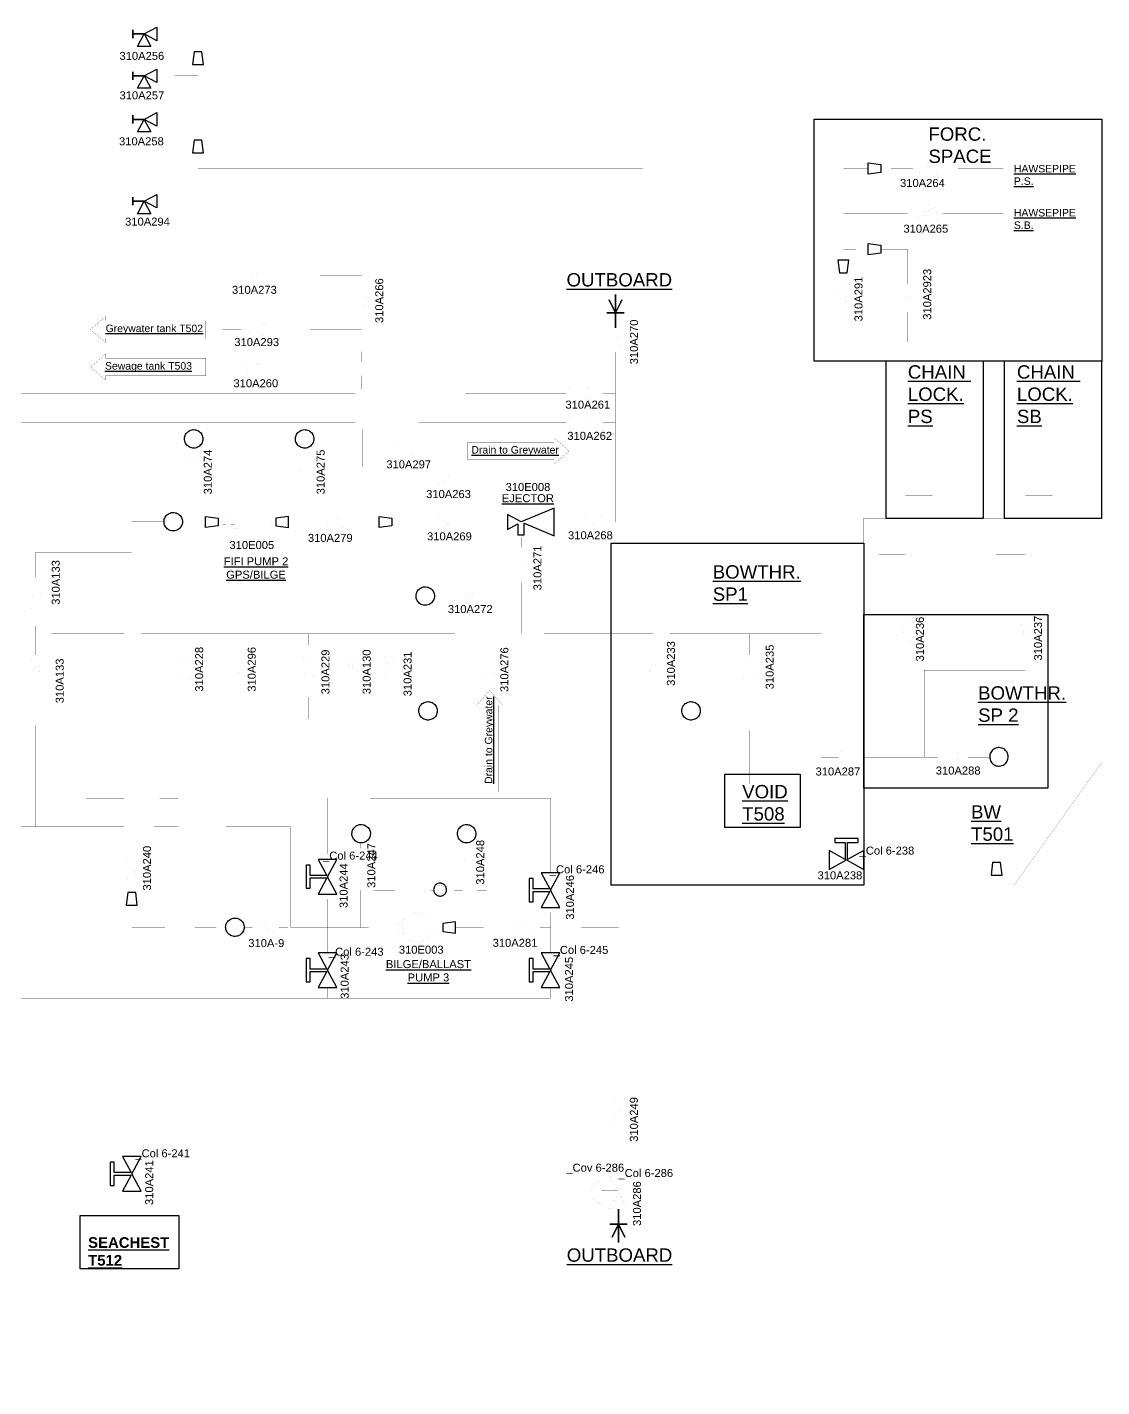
# Model space of a CAD drawing. Extents: x 129229 to 133667, y 113923 to 116763.
# Drawn here: x 131653 to 133667, y 114213 to 116763 of the extents above; entities that cross this region are included whole.
import ezdxf

# ---------------------------------------------------------------- set-up
doc = ezdxf.new("R2010")
doc.units = 0
doc.header["$MEASUREMENT"] = 0
for name, color, linetype in [('Ballast', 80, 'CONTINUOUS'), ('Bilge - Ballast', 233, 'CONTINUOUS'), ('Omriss tanker', 20, 'CONTINUOUS'), ('Symboler', 42, 'CONTINUOUS')]:
    doc.layers.add(name, color=color, linetype=linetype)
for name, color, linetype, plot in [('Bilge', 50, 'CONTINUOUS', False), ('FIFI', 10, 'CONTINUOUS', False), ('FIFI  - BALLAST - BILGE', 172, 'CONTINUOUS', False), ('FIFI - BILGE', 200, 'CONTINUOUS', False)]:
    doc.layers.add(name, color=color, linetype=linetype, plot=plot)
doc.styles.add('ARIAL', font='ARIAL.TTF', dxfattribs={"height": 12})
doc.styles.add('ARIAL BOLD', font='ARIALBD.TTF')

msp = doc.modelspace()

# ---------------------------------------------------------------- linework, layer by layer
at = {"layer": 'Ballast', "linetype": 'Continuous'}
for points, const_width in [([(133667, 115842.2), (133221, 115842.2), (133221, 115154.2), (133502.9, 115154.2), (133667, 115384), (133667, 115842.2)], 0.3), ([(131948, 115585.8), (131948, 115625.3), (131948, 115585.8)], 0.3), ([(132042.5, 115585.8), (132042.5, 115625.3), (132042.5, 115585.8)], 0.3), ([(131935.8, 115540.9), (131960.1, 115540.9), (131950.6, 115563.2), (131960.1, 115585.8), (131935.8, 115585.8), (131945.3, 115563.2), (131935.8, 115540.9)], 0.015), ([(132030.4, 115540.9), (132054.6, 115540.9), (132045.1, 115563.2), (132054.6, 115585.8), (132030.4, 115585.8), (132039.8, 115563.2), (132030.4, 115540.9)], 0.015), ([(131948, 115540.9), (131948, 114942), (131948, 115540.9)], 0.3), ([(132042.5, 115540.9), (132042.5, 115317.1), (132042.5, 115540.9)], 0.3), ([(131692.8, 115317.1), (131835.2, 115317.1), (131692.8, 115317.1)], 0.3), ([(131867.3, 115317.1), (131936.1, 115317.1), (131867.3, 115317.1)], 0.3), ([(131966.7, 115317.1), (132633.9, 115317.1), (132633.9, 115177.1), (132633.9, 115317.1), (131966.7, 115317.1)], 0.3), ([(132215.9, 115202.4), (132215.9, 115317.1), (132215.9, 115202.4)], 0.3), ([(133156, 115201.2), (132633.9, 115201.2), (133156, 115201.2)], 0.3), ([(133221, 115201.2), (133470, 115201.2), (133470, 115196.5), (133470, 115201.2), (133221, 115201.2)], 0.3), ([(132215.9, 115137.3), (132215.9, 115027), (132215.9, 115137.3)], 0.3), ([(132633.9, 115112.1), (132633.9, 115027), (132633.9, 115112.1)], 0.3), ([(131937.5, 115075.3), (131848.8, 115075.3), (131937.5, 115075.3)], 0.3), ([(132024.8, 115075.3), (131966.7, 115075.3), (132024.8, 115075.3)], 0.3), ([(132079.5, 115074.7), (132059.4, 115074.7), (132079.5, 115074.7)], 0.3), ([(132124.4, 115062.6), (132124.4, 115086.8), (132102.1, 115077.3), (132079.5, 115086.8), (132079.5, 115062.6), (132102.1, 115072), (132124.4, 115062.6)], 0.015), ([(132146.5, 115074.7), (132124.4, 115074.7), (132146.5, 115074.7)], 0.3), ([(132633.9, 114962), (132633.9, 114942), (130997.3, 114942), (132633.9, 114942), (132633.9, 114962)], 0.3), ([(132215.9, 114962), (132215.9, 114942), (132215.9, 114962)], 0.3)]:
    msp.add_lwpolyline(points, close=True, dxfattribs=dict(at, const_width=const_width))
at = {"layer": 'Ballast'}
for points in [[(133210.3, 115241.5), (133166.7, 115241.5), (133166.7, 115234.1), (133186.2, 115234.1), (133186.2, 115202.4), (133156, 115218.7), (133156, 115183.6), (133188.5, 115201.2), (133221, 115183.6), (133221, 115218.7), (133190.8, 115202.4), (133190.8, 115234.1), (133210.3, 115234.1), (133210.3, 115241.5)], [(132175.5, 115191.6), (132175.5, 115148.1), (132183, 115148.1), (132183, 115167.6), (132214.6, 115167.6), (132198.3, 115137.3), (132233.4, 115137.3), (132215.9, 115169.8), (132233.4, 115202.4), (132198.3, 115202.4), (132214.6, 115172.1), (132183, 115172.1), (132183, 115191.6), (132175.5, 115191.6)], [(132593.5, 115166.4), (132593.5, 115122.8), (132601, 115122.8), (132601, 115142.3), (132632.6, 115142.3), (132616.3, 115112.1), (132651.4, 115112.1), (132633.9, 115144.6), (132651.4, 115177.1), (132616.3, 115177.1), (132632.6, 115146.9), (132601, 115146.9), (132601, 115166.4), (132593.5, 115166.4)], [(132045.6, 115092.1), (132047.7, 115091.5), (132049.7, 115090.7), (132051.6, 115089.6), (132053.4, 115088.3), (132054.9, 115086.8), (132056.3, 115085.1), (132057.4, 115083.3), (132058.3, 115081.3), (132059, 115079.2), (132059.3, 115077.1), (132059.5, 115074.9), (132059.3, 115072.7), (132058.9, 115070.6), (132058.2, 115068.6), (132057.2, 115066.6), (132056, 115064.8), (132054.6, 115063.1), (132053, 115061.7), (132051.2, 115060.4), (132049.3, 115059.4), (132047.3, 115058.6), (132045.2, 115058.1), (132043, 115057.8), (132040.8, 115057.9), (132038.7, 115058.2), (132036.6, 115058.7), (132034.6, 115059.6), (132032.7, 115060.6), (132030.9, 115061.9), (132029.4, 115063.4), (132028, 115065.1), (132026.9, 115067), (132026, 115069), (132025.3, 115071), (132025, 115073.2), (132024.8, 115075.3), (132025, 115077.5), (132025.4, 115079.6), (132026.1, 115081.7), (132027.1, 115083.7), (132028.3, 115085.5), (132029.7, 115087.1), (132031.3, 115088.6), (132033.1, 115089.9), (132035, 115090.9), (132037, 115091.7), (132039.1, 115092.2), (132041.3, 115092.4), (132043.5, 115092.4)], [(132175.5, 115016.3), (132175.5, 114972.7), (132183, 114972.7), (132183, 114992.2), (132214.6, 114992.2), (132198.3, 114962), (132233.4, 114962), (132215.9, 114994.5), (132233.4, 115027), (132198.3, 115027), (132214.6, 114996.8), (132183, 114996.8), (132183, 115016.3), (132175.5, 115016.3)], [(132593.5, 115016.3), (132593.5, 114972.7), (132601, 114972.7), (132601, 114992.2), (132632.6, 114992.2), (132616.3, 114962), (132651.4, 114962), (132633.9, 114994.5), (132651.4, 115027), (132616.3, 115027), (132632.6, 114996.8), (132601, 114996.8), (132601, 115016.3), (132593.5, 115016.3)]]:
    msp.add_lwpolyline(points, close=True, dxfattribs=at)
at = {"layer": 'Ballast', "linetype": 'Continuous'}
msp.add_lwpolyline([(133462.6, 115196.5), (133459.6, 115172.7), (133480.4, 115172.7), (133477.4, 115196.5)], close=True, dxfattribs=at)
at = {"layer": 'Ballast', "linetype": 'Continuous', "const_width": 0.3}
msp.add_lwpolyline([(132633.9, 114962), (132633.9, 114962)], dxfattribs=at)
at = {"layer": 'Bilge', "linetype": 'Continuous'}
for points, const_width in [([(131669, 115709.7), (131669, 115778.4), (131848.8, 115778.4), (131669, 115778.4), (131669, 115709.7)], 0.3), ([(133298.8, 115774.6), (133298.8, 115652.4), (133298.8, 115774.6)], 0.3), ([(133523.9, 115774.6), (133523.9, 115652.4), (133523.9, 115774.6)], 0.3), ([(131656.9, 115664.7), (131681.2, 115664.7), (131671.6, 115687), (131681.2, 115709.7), (131656.9, 115709.7), (131666.4, 115687), (131656.9, 115664.7)], 0.015), ([(131669, 115664.7), (131669, 115585.8), (131669, 115664.7)], 0.3), ([(133286.6, 115607.5), (133310.9, 115607.5), (133301.4, 115629.8), (133310.9, 115652.4), (133286.6, 115652.4), (133296.1, 115629.8), (133286.6, 115607.5)], 0.015), ([(133511.7, 115607.5), (133536, 115607.5), (133526.5, 115629.8), (133536, 115652.4), (133511.7, 115652.4), (133521.2, 115629.8), (133511.7, 115607.5)], 0.015), ([(131669, 115625.3), (131835.1, 115625.3), (131669, 115625.3)], 0.3), ([(132180.8, 115585.8), (132180.8, 115625.3), (132180.8, 115585.8)], 0.3), ([(132259.2, 115585.8), (132259.2, 115625.3), (132259.2, 115585.8)], 0.3), ([(132333, 115585.8), (132333, 115625.3), (132333, 115585.8)], 0.3), ([(132519.7, 115585.8), (132519.7, 115625.3), (132519.7, 115585.8)], 0.3), ([(132578.7, 115625.3), (132826, 115625.3), (132826, 115585.8), (132826, 115625.3), (132578.7, 115625.3)], 0.3), ([(132826, 115625.3), (133006.8, 115625.3), (133006.8, 115585.8), (133006.8, 115625.3), (132826, 115625.3)], 0.3), ([(133176.1, 115394.1), (133141.3, 115394.1), (133141.3, 115625.3), (133006.8, 115625.3), (133141.3, 115625.3), (133141.3, 115394.1), (133176.1, 115394.1)], 0.3), ([(133298.8, 115607.5), (133298.8, 115394.1), (133298.8, 115607.5)], 0.3), ([(133523.9, 115607.5), (133523.9, 115557.2), (133334.3, 115557.2), (133334.3, 115394.1), (133334.3, 115557.2), (133523.9, 115557.2), (133523.9, 115607.5)], 0.3), ([(131656.9, 115540.9), (131681.2, 115540.9), (131671.6, 115563.2), (131681.2, 115585.8), (131656.9, 115585.8), (131666.4, 115563.2), (131656.9, 115540.9)], 0.015), ([(132168.7, 115540.9), (132193, 115540.9), (132183.4, 115563.2), (132193, 115585.8), (132168.7, 115585.8), (132178.2, 115563.2), (132168.7, 115540.9)], 0.015), ([(132247.1, 115540.9), (132271.3, 115540.9), (132261.8, 115563.2), (132271.3, 115585.8), (132247.1, 115585.8), (132256.6, 115563.2), (132247.1, 115540.9)], 0.015), ([(132320.8, 115540.9), (132345.1, 115540.9), (132335.6, 115563.2), (132345.1, 115585.8), (132320.8, 115585.8), (132330.3, 115563.2), (132320.8, 115540.9)], 0.015), ([(132507.6, 115540.9), (132531.8, 115540.9), (132522.3, 115563.2), (132531.8, 115585.8), (132507.6, 115585.8), (132517.1, 115563.2), (132507.6, 115540.9)], 0.015), ([(132813.8, 115540.9), (132838.1, 115540.9), (132828.6, 115563.2), (132838.1, 115585.8), (132813.8, 115585.8), (132823.3, 115563.2), (132813.8, 115540.9)], 0.015), ([(132994.7, 115540.9), (133018.9, 115540.9), (133009.4, 115563.2), (133018.9, 115585.8), (132994.7, 115585.8), (133004.1, 115563.2), (132994.7, 115540.9)], 0.015), ([(131669, 115540.9), (131669, 115263.3), (131669, 115540.9)], 0.3), ([(132180.8, 115540.9), (132180.8, 115465), (132180.8, 115540.9)], 0.3), ([(132259.2, 115540.9), (132259.2, 115465), (132259.2, 115540.9)], 0.3), ([(132519.7, 115540.9), (132519.7, 115519.2), (132519.7, 115540.9)], 0.3), ([(133006.8, 115540.9), (133006.8, 115344.5), (133006.8, 115540.9)], 0.3), ([(133176.1, 115382), (133176.1, 115406.3), (133198.4, 115396.8), (133221, 115406.3), (133221, 115382), (133198.4, 115391.5), (133176.1, 115382)], 0.015), ([(133369, 115382), (133369, 115406.3), (133391.3, 115396.8), (133413.9, 115406.3), (133413.9, 115382), (133391.3, 115391.5), (133369, 115382)], 0.015), ([(133369, 115394.1), (133221, 115394.1), (133369, 115394.1)], 0.3), ([(133413.9, 115394.1), (133457.1, 115394.1), (133413.9, 115394.1)], 0.3), ([(131547.7, 115263.3), (131835.2, 115263.3), (131547.7, 115263.3)], 0.3), ([(131867.3, 115263.3), (131936.1, 115263.3), (131867.3, 115263.3)], 0.3), ([(131966.7, 115263.3), (132146.5, 115263.3), (132146.5, 115074.7), (132146.5, 115263.3), (131966.7, 115263.3)], 0.3)]:
    msp.add_lwpolyline(points, close=True, dxfattribs=dict(at, const_width=const_width))
at = {"layer": 'Bilge', "linetype": 'Continuous', "const_width": 0.3}
for points in [[(132333, 115540.9), (132333, 115479.9), (132386.9, 115479.9), (132333, 115479.9), (132333, 115540.9)], [(132826, 115540.9), (132826, 115479.9), (132879.9, 115479.9), (132826, 115479.9), (132826, 115540.9)]]:
    msp.add_lwpolyline(points, dxfattribs=at)
at = {"layer": 'Bilge', "linetype": 'Continuous'}
msp.add_lwpolyline([(132536.4, 115329.2, 0.3, 0.3, 0), (132503, 115329.2, 0.3, 0.3, 0), (132503, 115491.1, 0.3, 0.3, 0), (132495.3, 115491.1, 0.3, 0.3, 0), (132519.7, 115519.2, 0.3, 0.3, 0), (132544.1, 115491.1, 0.3, 0.3, 0), (132536.4, 115491.1, 0.3, 0.3, 0), (132536.4, 115329.2, 0.3, 0.3, 0), (132519.7, 115329.2, 0, 0, 0)], format="xyseb", close=True, dxfattribs=at)
at = {"layer": 'Bilge'}
for points in [[(132407.6, 115497.7), (132409.7, 115497.2), (132411.8, 115496.4), (132413.6, 115495.3), (132415.4, 115494), (132417, 115492.5), (132418.3, 115490.8), (132419.5, 115488.9), (132420.4, 115487), (132421, 115484.9), (132421.4, 115482.7), (132421.5, 115480.6), (132421.3, 115478.4), (132420.9, 115476.3), (132420.2, 115474.2), (132419.2, 115472.3), (132418.1, 115470.4), (132416.7, 115468.8), (132415, 115467.3), (132413.3, 115466.1), (132411.4, 115465), (132409.3, 115464.3), (132407.2, 115463.7), (132405.1, 115463.5), (132402.9, 115463.5), (132400.7, 115463.8), (132398.6, 115464.4), (132396.6, 115465.2), (132394.7, 115466.3), (132393, 115467.6), (132391.4, 115469.1), (132390.1, 115470.8), (132388.9, 115472.6), (132388, 115474.6), (132387.4, 115476.7), (132387, 115478.8), (132386.9, 115481), (132387, 115483.2), (132387.5, 115485.3), (132388.2, 115487.4), (132389.1, 115489.3), (132390.3, 115491.1), (132391.7, 115492.8), (132393.3, 115494.3), (132395.1, 115495.5), (132397, 115496.5), (132399, 115497.3), (132401.2, 115497.8), (132403.3, 115498.1), (132405.5, 115498)], [(132900.6, 115497.7), (132902.7, 115497.2), (132904.8, 115496.4), (132906.6, 115495.3), (132908.4, 115494), (132910, 115492.5), (132911.3, 115490.8), (132912.5, 115488.9), (132913.4, 115487), (132914, 115484.9), (132914.4, 115482.7), (132914.5, 115480.6), (132914.3, 115478.4), (132913.9, 115476.3), (132913.2, 115474.2), (132912.2, 115472.3), (132911.1, 115470.4), (132909.7, 115468.8), (132908.1, 115467.3), (132906.3, 115466.1), (132904.4, 115465), (132902.3, 115464.3), (132900.2, 115463.7), (132898.1, 115463.5), (132895.9, 115463.5), (132893.7, 115463.8), (132891.6, 115464.4), (132889.6, 115465.2), (132887.7, 115466.3), (132886, 115467.6), (132884.4, 115469.1), (132883.1, 115470.8), (132881.9, 115472.6), (132881, 115474.6), (132880.4, 115476.7), (132880, 115478.8), (132879.9, 115481), (132880, 115483.2), (132880.5, 115485.3), (132881.2, 115487.4), (132882.1, 115489.3), (132883.3, 115491.1), (132884.7, 115492.8), (132886.3, 115494.3), (132888.1, 115495.5), (132890, 115496.5), (132892, 115497.3), (132894.2, 115497.8), (132896.3, 115498.1), (132898.5, 115498)], [(133470.9, 115411.5), (133468.8, 115411), (133466.8, 115410.1), (133464.9, 115409.1), (133463.2, 115407.8), (133461.6, 115406.3), (133460.3, 115404.6), (133459.1, 115402.7), (133458.2, 115400.7), (133457.6, 115398.7), (133457.2, 115396.5), (133457.1, 115394.4), (133457.3, 115392.2), (133457.7, 115390.1), (133458.4, 115388), (133459.3, 115386), (133460.5, 115384.2), (133461.9, 115382.6), (133463.5, 115381.1), (133465.3, 115379.8), (133467.2, 115378.8), (133469.3, 115378), (133471.4, 115377.5), (133473.5, 115377.3), (133475.7, 115377.3), (133477.9, 115377.6), (133480, 115378.2), (133482, 115379), (133483.9, 115380.1), (133485.6, 115381.4), (133487.2, 115382.9), (133488.5, 115384.6), (133489.7, 115386.4), (133490.6, 115388.4), (133491.2, 115390.5), (133491.6, 115392.6), (133491.7, 115394.8), (133491.5, 115397), (133491.1, 115399.1), (133490.4, 115401.2), (133489.5, 115403.1), (133488.3, 115404.9), (133486.9, 115406.6), (133485.3, 115408.1), (133483.5, 115409.3), (133481.6, 115410.3), (133479.5, 115411.1), (133477.4, 115411.6), (133475.3, 115411.9), (133473.1, 115411.8)]]:
    msp.add_lwpolyline(points, close=True, dxfattribs=at)
at = {"layer": 'Bilge', "linetype": 'Continuous'}
msp.add_lwpolyline([(132960.3, 115362.1), (133101.7, 115362.1), (133101.7, 115262.1), (132960.3, 115262.1)], close=True, dxfattribs=at)
at = {"layer": 'Bilge - Ballast', "linetype": 'Continuous'}
for points, const_width in [([(132578.7, 115810.9), (132578.7, 115787.4), (132578.7, 115810.9)], 0.3), ([(132590.9, 115787.4), (132566.6, 115787.4), (132576.1, 115765.1), (132566.6, 115742.5), (132590.9, 115742.5), (132581.4, 115765.1), (132590.9, 115787.4)], 0.015), ([(132578.7, 115742.5), (132578.7, 115625.3), (132578.7, 115742.5)], 0.3), ([(132504.4, 115683.5), (132504.4, 115707.8), (132482.1, 115698.2), (132459.5, 115707.8), (132459.5, 115683.5), (132482.1, 115693), (132504.4, 115683.5)], 0.015), ([(132459.5, 115695.6), (132416.3, 115695.6), (132459.5, 115695.6)], 0.3), ([(132504.4, 115695.6), (132578.7, 115695.6), (132504.4, 115695.6)], 0.3), ([(132578.7, 115625.3), (131866, 115625.3), (132578.7, 115625.3)], 0.3), ([(132277.6, 115216.3), (132277.6, 115233.2), (132277.6, 115216.3)], 0.3), ([(132475.4, 115216.3), (132475.4, 115233.2), (132475.4, 115216.3)], 0.3), ([(132284.9, 115216.3), (132270.3, 115216.3), (132276, 115202.9), (132270.3, 115189.4), (132284.9, 115189.4), (132279.2, 115202.9), (132284.9, 115216.3)], 0.009), ([(132482.6, 115216.3), (132468.1, 115216.3), (132473.8, 115202.9), (132468.1, 115189.4), (132482.6, 115189.4), (132476.9, 115202.9), (132482.6, 115216.3)], 0.009), ([(132277.6, 115189.4), (132277.6, 115074.7), (132277.6, 115189.4)], 0.3), ([(132475.4, 115189.4), (132475.4, 115074.7), (132475.4, 115189.4)], 0.3), ([(132377.1, 115144.6), (132302.4, 115144.6), (132302.4, 115074.7), (132302.4, 115144.6), (132377.1, 115144.6)], 0.3), ([(132377.1, 115137.3), (132377.1, 115151.9), (132390.4, 115146.2), (132404, 115151.9), (132404, 115137.3), (132390.4, 115143), (132377.1, 115137.3)], 0.009), ([(132404, 115144.6), (132414.7, 115144.6), (132404, 115144.6)], 0.3), ([(132438.9, 115144.6), (132469.2, 115144.6), (132438.9, 115144.6)], 0.3), ([(132481.9, 115144.6), (132514.1, 115144.6), (132514.1, 115074.6), (132514.1, 115144.6), (132481.9, 115144.6)], 0.3), ([(132332.8, 115074.7), (132146.5, 115074.7), (132332.8, 115074.7)], 0.3), ([(132552.5, 115074.6), (132455.8, 115074.6), (132552.5, 115074.6)], 0.3), ([(132597.5, 115062.5), (132597.5, 115086.7), (132575.2, 115077.2), (132552.5, 115086.7), (132552.5, 115062.5), (132575.2, 115071.9), (132597.5, 115062.5)], 0.015), ([(132597.5, 115074.6), (132633.9, 115074.6), (132597.5, 115074.6)], 0.3), ([(132633.9, 115074.6), (132761.4, 115074.6), (132761.4, 114752), (132761.4, 115074.6), (132633.9, 115074.6)], 0.3), ([(132749.2, 114707.1), (132773.5, 114707.1), (132764, 114729.4), (132773.5, 114752), (132749.2, 114752), (132758.7, 114729.4), (132749.2, 114707.1)], 0.015), ([(132761.4, 114707.1), (132761.4, 114610.7), (132761.4, 114707.1)], 0.3)]:
    msp.add_lwpolyline(points, close=True, dxfattribs=dict(at, const_width=const_width))
at = {"layer": 'Bilge - Ballast'}
for points in [[(132402.5, 115713), (132404.6, 115712.5), (132406.6, 115711.6), (132408.5, 115710.6), (132410.2, 115709.3), (132411.8, 115707.8), (132413.1, 115706.1), (132414.3, 115704.2), (132415.2, 115702.2), (132415.8, 115700.2), (132416.2, 115698), (132416.3, 115695.8), (132416.2, 115693.7), (132415.7, 115691.6), (132415, 115689.5), (132414.1, 115687.5), (132412.9, 115685.7), (132411.5, 115684.1), (132409.9, 115682.6), (132408.1, 115681.3), (132406.2, 115680.3), (132404.2, 115679.5), (132402, 115679), (132399.9, 115678.8), (132397.7, 115678.8), (132395.6, 115679.1), (132393.5, 115679.7), (132391.4, 115680.5), (132389.6, 115681.6), (132387.8, 115682.9), (132386.2, 115684.4), (132384.9, 115686.1), (132383.7, 115687.9), (132382.8, 115689.9), (132382.2, 115692), (132381.8, 115694.1), (132381.7, 115696.3), (132381.9, 115698.5), (132382.3, 115700.6), (132383, 115702.6), (132384, 115704.6), (132385.1, 115706.4), (132386.5, 115708.1), (132388.1, 115709.5), (132389.9, 115710.8), (132391.8, 115711.8), (132393.9, 115712.6), (132396, 115713.1), (132398.1, 115713.4), (132400.3, 115713.3)], [(132282.4, 115267.4), (132284.5, 115266.8), (132286.5, 115266), (132288.4, 115264.9), (132290.1, 115263.6), (132291.7, 115262.1), (132293, 115260.4), (132294.2, 115258.6), (132295.1, 115256.6), (132295.7, 115254.5), (132296.1, 115252.4), (132296.2, 115250.2), (132296, 115248), (132295.6, 115245.9), (132294.9, 115243.8), (132294, 115241.9), (132292.8, 115240.1), (132291.4, 115238.4), (132289.8, 115236.9), (132288, 115235.7), (132286.1, 115234.7), (132284, 115233.9), (132281.9, 115233.4), (132279.8, 115233.1), (132277.6, 115233.2), (132275.4, 115233.5), (132273.3, 115234), (132271.3, 115234.9), (132269.4, 115235.9), (132267.7, 115237.2), (132266.1, 115238.7), (132264.8, 115240.4), (132263.6, 115242.3), (132262.7, 115244.3), (132262.1, 115246.3), (132261.7, 115248.5), (132261.6, 115250.6), (132261.8, 115252.8), (132262.2, 115254.9), (132262.9, 115257), (132263.8, 115259), (132265, 115260.8), (132266.4, 115262.4), (132268, 115263.9), (132269.8, 115265.2), (132271.7, 115266.2), (132273.8, 115266.9), (132275.9, 115267.5), (132278, 115267.7), (132280.2, 115267.7)], [(132480.1, 115267.4), (132482.2, 115266.8), (132484.2, 115266), (132486.1, 115264.9), (132487.9, 115263.6), (132489.4, 115262.1), (132490.8, 115260.4), (132491.9, 115258.6), (132492.8, 115256.6), (132493.5, 115254.5), (132493.9, 115252.4), (132494, 115250.2), (132493.8, 115248), (132493.4, 115245.9), (132492.7, 115243.8), (132491.7, 115241.9), (132490.5, 115240.1), (132489.1, 115238.4), (132487.5, 115236.9), (132485.8, 115235.7), (132483.8, 115234.7), (132481.8, 115233.9), (132479.7, 115233.4), (132477.5, 115233.1), (132475.4, 115233.2), (132473.2, 115233.5), (132471.1, 115234), (132469.1, 115234.9), (132467.2, 115235.9), (132465.5, 115237.2), (132463.9, 115238.7), (132462.5, 115240.4), (132461.4, 115242.3), (132460.5, 115244.3), (132459.8, 115246.3), (132459.5, 115248.5), (132459.4, 115250.6), (132459.5, 115252.8), (132460, 115254.9), (132460.7, 115257), (132461.6, 115259), (132462.8, 115260.8), (132464.2, 115262.4), (132465.8, 115263.9), (132467.6, 115265.2), (132469.5, 115266.2), (132471.5, 115266.9), (132473.6, 115267.5), (132475.8, 115267.7), (132478, 115267.7)], [(132424.4, 115157.5), (132422.9, 115157.1), (132421.5, 115156.5), (132420.2, 115155.7), (132419, 115154.8), (132417.9, 115153.8), (132416.9, 115152.6), (132416.1, 115151.3), (132415.5, 115149.9), (132415, 115148.5), (132414.8, 115147), (132414.7, 115145.4), (132414.8, 115143.9), (132415.1, 115142.4), (132415.6, 115141), (132416.3, 115139.6), (132417.1, 115138.3), (132418.1, 115137.2), (132419.2, 115136.2), (132420.5, 115135.3), (132421.8, 115134.6), (132423.2, 115134), (132424.7, 115133.7), (132426.2, 115133.5), (132427.7, 115133.5), (132429.2, 115133.7), (132430.7, 115134.1), (132432.1, 115134.7), (132433.4, 115135.4), (132434.7, 115136.4), (132435.8, 115137.4), (132436.7, 115138.6), (132437.5, 115139.9), (132438.1, 115141.3), (132438.6, 115142.7), (132438.9, 115144.2), (132438.9, 115145.7), (132438.8, 115147.3), (132438.5, 115148.7), (132438, 115150.2), (132437.4, 115151.6), (132436.5, 115152.8), (132435.5, 115154), (132434.4, 115155), (132433.2, 115155.9), (132431.8, 115156.6), (132430.4, 115157.2), (132428.9, 115157.5), (132427.4, 115157.7), (132425.9, 115157.7)], [(132761.4, 114483.8), (132761.4, 114518.2), (132760.2, 114515.8), (132754.2, 114503.8), (132749.4, 114494.2), (132761.4, 114518.2), (132773.4, 114494.2), (132761.4, 114518.2), (132761.4, 114483.8)]]:
    msp.add_lwpolyline(points, close=True, dxfattribs=at)
at = {"layer": 'Bilge - Ballast', "linetype": 'Continuous', "const_width": 0.21}
for points in [[(132418.9, 115154.7), (132437.6, 115151.1)], [(132419.5, 115136), (132437.2, 115139.4)]]:
    msp.add_lwpolyline(points, dxfattribs=at)
at = {"layer": 'Bilge - Ballast', "linetype": 'Continuous'}
for points in [[(132332.8, 115069.9, 0.0405, 0.0405, 0), (132339, 115069.9, 0.0405, 0.0405, 0), (132339, 115062, 0.0405, 0.0405, 0), (132348.6, 115069.9, 0.0405, 0.0405, 0), (132355.3, 115069.9, 0.0405, 0.0405, 0.413831), (132387.3, 115047.3, 0.0405, 0.0405, 0), (132387.3, 115047.3, 0.0405, 0.0405, 0.315826), (132410, 115069.8, 0.0405, 0.0405, 0), (132416.2, 115069.8, 0.0405, 0.0405, 0), (132416.2, 115061.9, 0.0405, 0.0405, 0), (132425.8, 115069.8, 0.0405, 0.0405, 0), (132432.1, 115069.8, 0.0405, 0.0405, 0), (132432.1, 115079.4, 0.0405, 0.0405, 0), (132425.8, 115079.4, 0.0405, 0.0405, 0), (132416.3, 115087.3, 0.0405, 0.0405, 0), (132416.3, 115079.4, 0.0405, 0.0405, 0), (132410, 115079.4, 0.0405, 0.0405, 0.841554), (132355.3, 115079.5, 0.0405, 0.0405, 0), (132348.6, 115079.5, 0.0405, 0.0405, 0), (132339.1, 115087.4, 0.0405, 0.0405, 0), (132339.1, 115079.5, 0.0405, 0.0405, 0), (132332.8, 115079.5, 0.027, 0.027, 0)], [(132760.2, 114576.4, 0.06, 0.06, 0), (132728.9, 114576.4, 0.06, 0.06, 0), (132728.9, 114557.1, 0.06, 0.06, -0.884677), (132728.9, 114600.1, 0.06, 0.06, 0), (132728.9, 114580.9, 0.06, 0.06, 0), (132760.2, 114580.9, 0.06, 0.06, 0), (132744, 114610.7, 0, 0, 0), (132778.7, 114610.7, 0.06, 0.06, 0), (132761.4, 114578.6, 0.06, 0.06, 0), (132778.7, 114546.5, 0, 0, 0), (132744, 114546.5, 0.06, 0.06, 0)]]:
    msp.add_lwpolyline(points, format="xyseb", close=True, dxfattribs=at)
msp.add_lwpolyline([(132432.1, 115067.2), (132455.8, 115064.2), (132455.8, 115085), (132432.1, 115082)], close=True, dxfattribs=at)
at = {"layer": 'Bilge - Ballast'}
for points in [[(132761.4, 114546.5), (132761.4, 114518.2), (132761.4, 114546.5)], [(132777.6, 114518.2), (132745.2, 114518.2), (132777.6, 114518.2)]]:
    msp.add_lwpolyline(points, dxfattribs=at)
at = {"layer": 'FIFI'}
for points in [[(131872.3, 116749.9), (131895.7, 116762.6), (131895.7, 116737.3), (131872.3, 116749.9), (131884.9, 116726.5), (131859.6, 116726.5), (131872.3, 116749.9), (131850.6, 116749.9), (131850.6, 116742.3), (131850.6, 116757.5), (131850.6, 116749.9), (131872.3, 116749.9)], [(131872.3, 116671.4), (131895.7, 116684.1), (131895.7, 116658.8), (131872.3, 116671.4), (131884.9, 116648), (131859.6, 116648), (131872.3, 116671.4), (131850.6, 116671.4), (131850.6, 116663.8), (131850.6, 116679), (131850.6, 116671.4), (131872.3, 116671.4)], [(131872.3, 116589.8), (131895.7, 116602.5), (131895.7, 116577.2), (131872.3, 116589.8), (131884.9, 116566.4), (131859.6, 116566.4), (131872.3, 116589.8), (131850.6, 116589.8), (131850.6, 116582.2), (131850.6, 116597.4), (131850.6, 116589.8), (131872.3, 116589.8)], [(131872.3, 116436.2), (131895.7, 116448.9), (131895.7, 116423.6), (131872.3, 116436.2), (131884.9, 116412.8), (131859.6, 116412.8), (131872.3, 116436.2), (131850.6, 116436.2), (131850.6, 116428.6), (131850.6, 116443.8), (131850.6, 116436.2), (131872.3, 116436.2)]]:
    msp.add_lwpolyline(points, close=True, dxfattribs=at)
at = {"layer": 'FIFI', "linetype": 'Continuous'}
for points, const_width in [([(131973.1, 116716.5), (131973.1, 116749.9), (131895.7, 116749.9), (131973.1, 116749.9), (131973.1, 116716.5)], 0.3), ([(131973.1, 116550.6), (131973.1, 116692.8), (131973.1, 116550.6)], 0.3), ([(131895.7, 116671.4), (131973.1, 116671.4), (131895.7, 116671.4)], 0.3), ([(131895.7, 116589.8), (131973.1, 116589.8), (131895.7, 116589.8)], 0.3), ([(132054.5, 116296.2), (131973.1, 116296.2), (131973.1, 116526.9), (131973.1, 116296.2), (132054.5, 116296.2)], 0.3), ([(133182.7, 116497.7), (131973.1, 116497.7), (133182.7, 116497.7)], 0.3), ([(133182.7, 116325.8), (133182.7, 116497.7), (133229.3, 116497.7), (133182.7, 116497.7), (133182.7, 116325.8)], 0.3), ([(133253.1, 116497.7), (133313.8, 116497.7), (133253.1, 116497.7)], 0.3), ([(133358.8, 116485.5), (133358.8, 116509.8), (133336.4, 116500.3), (133313.8, 116509.8), (133313.8, 116485.5), (133336.4, 116495), (133358.8, 116485.5)], 0.015), ([(133358.8, 116497.7), (133482.9, 116497.7), (133358.8, 116497.7)], 0.3), ([(131895.7, 116436.2), (131973.1, 116436.2), (131895.7, 116436.2)], 0.3), ([(133358.8, 116401.3), (133358.8, 116425.6), (133336.4, 116416), (133313.8, 116425.6), (133313.8, 116401.3), (133336.4, 116410.8), (133358.8, 116401.3)], 0.015), ([(133313.8, 116413.4), (133182.7, 116413.4), (133313.8, 116413.4)], 0.3), ([(133358.8, 116413.4), (133482.9, 116413.4), (133358.8, 116413.4)], 0.3), ([(131846.6, 116353.5), (132100.1, 116353.5), (131846.6, 116353.5)], 0.3), ([(133229.3, 116346.4), (133182.7, 116346.4), (133229.3, 116346.4)], 0.3), ([(132099.5, 116284.1), (132099.5, 116308.3), (132077.2, 116298.8), (132054.5, 116308.3), (132054.5, 116284.1), (132077.2, 116293.6), (132099.5, 116284.1)], 0.015), ([(132279.7, 116265), (132279.7, 116296.3), (132099.5, 116296.2), (132279.7, 116296.3), (132279.7, 116265)], 0.3), ([(132267.6, 116220.1), (132291.9, 116220.1), (132282.3, 116242.4), (132291.9, 116265), (132267.6, 116265), (132277.1, 116242.4), (132267.6, 116220.1)], 0.015), ([(133170.6, 116231.9), (133194.8, 116231.9), (133185.3, 116254.2), (133194.8, 116276.9), (133170.6, 116276.9), (133180.1, 116254.2), (133170.6, 116231.9)], 0.015), ([(133291, 116231.9), (133315.3, 116231.9), (133305.7, 116254.2), (133315.3, 116276.9), (133291, 116276.9), (133300.5, 116254.2), (133291, 116231.9)], 0.015), ([(132279.7, 116220.1), (132281, 115916.1), (132279.7, 116220.1)], 0.3), ([(133182.7, 116231.9), (133182.7, 116172.2), (133249.6, 116172.2), (133249.6, 115774.6), (133298.8, 115774.6), (133249.6, 115774.6), (133249.6, 116172.2), (133182.7, 116172.2), (133182.7, 116231.9)], 0.3), ([(133303.1, 116231.9), (133303.1, 116172.2), (133468.9, 116172.2), (133468.9, 115774.6), (133523.9, 115774.6), (133468.9, 115774.6), (133468.9, 116172.2), (133303.1, 116172.2), (133303.1, 116231.9)], 0.3), ([(131987.6, 116195.8), (132054.5, 116195.8), (131987.6, 116195.8)], 0.3), ([(132099.5, 116183.6), (132099.5, 116207.9), (132077.2, 116198.4), (132054.5, 116207.9), (132054.5, 116183.6), (132077.2, 116193.1), (132099.5, 116183.6)], 0.015), ([(132099.5, 116195.8), (132279.7, 116195.8), (132099.5, 116195.8)], 0.3), ([(132099.5, 116113.3), (132099.5, 116137.6), (132077.2, 116128.1), (132054.5, 116137.6), (132054.5, 116113.3), (132077.2, 116122.8), (132099.5, 116113.3)], 0.015), ([(131987.6, 116125.5), (132054.5, 116125.5), (131987.6, 116125.5)], 0.3), ([(132099.5, 116125.5), (132279.7, 116125.5), (132099.5, 116125.5)], 0.3), ([(132708.5, 116063.6), (132708.5, 116087.9), (132686.2, 116078.4), (132663.5, 116087.9), (132663.5, 116063.6), (132686.2, 116073.1), (132708.5, 116063.6)], 0.015), ([(131283, 115962.1), (131283, 116075.8), (132267.8, 116075.8), (131283, 116075.8), (131283, 115962.1)], 0.3), ([(132293, 116075.8), (132663.5, 116075.8), (132293, 116075.8)], 0.3), ([(132708.5, 116075.8), (132755.7, 116075.8), (132708.5, 116075.8)], 0.3), ([(131283.3, 114296.4), (131283.3, 114213.6), (131466.7, 114213.6), (131466.7, 116020.8), (132267.8, 116020.9), (131466.7, 116020.8), (131466.7, 114213.6), (131283.3, 114213.6), (131283.3, 114296.4)], 0.3), ([(132293, 116020.9), (132663.5, 116020.8), (132293, 116020.9)], 0.3), ([(132708.5, 116008.7), (132708.5, 116032.9), (132686.2, 116023.4), (132663.5, 116032.9), (132663.5, 116008.7), (132686.2, 116018.2), (132708.5, 116008.7)], 0.015), ([(132708.5, 116020.8), (132755.7, 116020.8), (132708.5, 116020.8)], 0.3), ([(132336.6, 115968.1), (132280.7, 115967.9), (132336.6, 115968.1)], 0.3), ([(132381.6, 115955.9), (132381.6, 115980.2), (132359.3, 115970.7), (132336.6, 115980.2), (132336.6, 115955.9), (132359.3, 115965.4), (132381.6, 115955.9)], 0.015), ([(132381.6, 115968.1), (132478.7, 115968.1), (132381.6, 115968.1)], 0.3), ([(132414.2, 115916.1), (132281, 115916.1), (132281.2, 115834.9), (132281, 115916.1), (132414.2, 115916.1)], 0.3), ([(132459.1, 115903.9), (132459.1, 115928.2), (132436.8, 115918.7), (132414.2, 115928.2), (132414.2, 115903.9), (132436.8, 115913.4), (132459.1, 115903.9)], 0.015), ([(132459.1, 115916.1), (132755.7, 115916.1), (132459.1, 115916.1)], 0.3)]:
    msp.add_lwpolyline(points, close=True, dxfattribs=dict(at, const_width=const_width))
for points in [[(131965.7, 116716.5), (131962.7, 116692.8), (131983.4, 116692.8), (131980.4, 116716.5)], [(133667, 116136.6), (133128.1, 116136.6), (133128.1, 116590.2), (133667, 116590.2)], [(131965.7, 116550.6), (131962.7, 116526.9), (131983.4, 116526.9), (131980.4, 116550.6)], [(133253.1, 116490.3), (133229.3, 116487.3), (133229.3, 116508), (133253.1, 116505)], [(133253.1, 116339), (133229.3, 116336), (133229.3, 116356.8), (133253.1, 116353.8)], [(133190.1, 116302.1), (133193.1, 116325.8), (133172.3, 116325.8), (133175.3, 116302.1)]]:
    msp.add_lwpolyline(points, close=True, dxfattribs=at)
at = {"layer": 'FIFI', "linetype": 'Continuous', "const_width": 0.3}
for points in [[(131973.1, 116296.2), (131172.4, 116296.2), (131172.4, 116509.3), (129475.4, 116509.3), (131172.4, 116509.3), (131172.4, 116296.2), (131973.1, 116296.2)], [(133303.1, 116276.9), (133303.1, 116346.4), (133253.1, 116346.4), (133303.1, 116346.4), (133303.1, 116276.9)], [(133182.7, 116276.9), (133182.7, 116302.1), (133182.7, 116276.9)]]:
    msp.add_lwpolyline(points, dxfattribs=at)
at = {"layer": 'FIFI', "linetype": 'Continuous'}
for points in [[(131987.6, 116179.1, 0.3, 0.3, 0), (131987.6, 116212.4, 0.3, 0.3, 0), (131799.7, 116212.4, 0.3, 0.3, 0), (131799.7, 116220.2, 0.3, 0.3, 0), (131771.6, 116195.8, 0.3, 0.3, 0), (131799.7, 116171.4, 0.3, 0.3, 0), (131799.7, 116179.1, 0.3, 0.3, 0), (131987.6, 116179.1, 0.3, 0.3, 0), (131987.6, 116195.8, 0, 0, 0)], [(131987.6, 116108.8, 0.3, 0.3, 0), (131987.6, 116142.1, 0.3, 0.3, 0), (131799.7, 116142.1, 0.3, 0.3, 0), (131799.7, 116149.9, 0.3, 0.3, 0), (131771.6, 116125.5, 0.3, 0.3, 0), (131799.7, 116101.1, 0.3, 0.3, 0), (131799.7, 116108.8, 0.3, 0.3, 0), (131987.6, 116108.8, 0.3, 0.3, 0), (131987.6, 116125.5, 0, 0, 0)], [(132478.7, 115951.4, 0.3, 0.3, 0), (132478.7, 115984.7, 0.3, 0.3, 0), (132640.5, 115984.7, 0.3, 0.3, 0), (132640.5, 115992.5, 0.3, 0.3, 0), (132668.7, 115968.1, 0.3, 0.3, 0), (132640.5, 115943.7, 0.3, 0.3, 0), (132640.5, 115951.4, 0.3, 0.3, 0), (132478.7, 115951.4, 0.3, 0.3, 0), (132478.7, 115968.1, 0, 0, 0)]]:
    msp.add_lwpolyline(points, format="xyseb", close=True, dxfattribs=at)
at = {"layer": 'FIFI  - BALLAST - BILGE'}
for points in [[(132755.7, 116261.5), (132755.7, 116227.1), (132756.9, 116229.5), (132762.9, 116241.5), (132767.7, 116251.1), (132755.7, 116227.1), (132743.7, 116251.1), (132755.7, 116227.1), (132755.7, 116261.5)], [(131808.5, 114634.6), (131808.5, 114591), (131815.9, 114591), (131815.9, 114610.5), (131847.6, 114610.5), (131831.3, 114580.3), (131866.4, 114580.3), (131848.8, 114612.8), (131866.4, 114645.3), (131831.3, 114645.3), (131847.6, 114615.1), (131815.9, 114615.1), (131815.9, 114634.6), (131808.5, 114634.6)]]:
    msp.add_lwpolyline(points, close=True, dxfattribs=at)
for points in [[(132739.5, 116227.1), (132771.9, 116227.1), (132739.5, 116227.1)], [(132755.7, 116198.8), (132755.7, 116227.1), (132755.7, 116198.8)]]:
    msp.add_lwpolyline(points, dxfattribs=at)
at = {"layer": 'FIFI  - BALLAST - BILGE', "linetype": 'Continuous'}
for points, const_width in [([(132767.9, 116198.8), (132743.6, 116198.8), (132753.1, 116176.4), (132743.6, 116153.8), (132767.9, 116153.8), (132758.4, 116176.4), (132767.9, 116198.8)], 0.015), ([(132733.9, 115834.9), (132755.7, 115834.9), (132755.7, 116153.8), (132755.7, 116153.8), (132755.7, 116153.8), (132755.7, 115834.9), (132733.9, 115834.9)], 0.3), ([(132688.9, 115834.9), (132640.4, 115834.9), (132688.9, 115834.9)], 0.3), ([(132733.9, 115822.8), (132733.9, 115847.1), (132711.5, 115837.6), (132688.9, 115847.1), (132688.9, 115822.8), (132711.5, 115832.3), (132733.9, 115822.8)], 0.015), ([(131848.8, 115075.3), (131848.8, 114645.3), (131848.8, 115075.3)], 0.3), ([(131848.8, 114580.3), (131848.8, 114510.2), (131848.8, 114580.3)], 0.3)]:
    msp.add_lwpolyline(points, close=True, dxfattribs=dict(at, const_width=const_width))
for points in [[(132553, 115848.8), (132553, 115821.1), (132572.7, 115831.7), (132572.7, 115810.9), (132584.7, 115810.9), (132584.7, 115832.4), (132640.4, 115809.1), (132640.4, 115860.8), (132578.7, 115834.9)], [(131752, 114534.8), (131936.8, 114534.8), (131936.8, 114434.8), (131752, 114434.8)]]:
    msp.add_lwpolyline(points, close=True, dxfattribs=at)
at = {"layer": 'FIFI - BILGE', "linetype": 'Continuous'}
for points in [[(133262.2, 115842.2), (133445.3, 115842.2), (133445.3, 116136.6), (133262.2, 116136.6)], [(133483.9, 115842.2), (133667, 115842.2), (133667, 116136.6), (133483.9, 116136.6)], [(132010.8, 115827.6), (131987.1, 115824.6), (131987.1, 115845.3), (132010.8, 115842.3)], [(132118.7, 115827.5), (132142.4, 115824.5), (132142.4, 115845.2), (132118.7, 115842.2)], [(132336.4, 115827.6), (132312.7, 115824.6), (132312.7, 115845.3), (132336.4, 115842.3)], [(131841.4, 115140.1), (131838.4, 115116.4), (131859.2, 115116.4), (131856.2, 115140.1)]]:
    msp.add_lwpolyline(points, close=True, dxfattribs=at)
at = {"layer": 'FIFI - BILGE'}
for points in [[(131968.4, 116007.6), (131970.5, 116007.1), (131972.5, 116006.3), (131974.4, 116005.2), (131976.1, 116003.9), (131977.7, 116002.4), (131979.1, 116000.7), (131980.2, 115998.8), (131981.1, 115996.9), (131981.7, 115994.8), (131982.1, 115992.6), (131982.2, 115990.5), (131982.1, 115988.3), (131981.6, 115986.2), (131980.9, 115984.1), (131980, 115982.2), (131978.8, 115980.3), (131977.4, 115978.7), (131975.8, 115977.2), (131974, 115976), (131972.1, 115974.9), (131970.1, 115974.2), (131968, 115973.6), (131965.8, 115973.4), (131963.6, 115973.4), (131961.5, 115973.7), (131959.4, 115974.3), (131957.4, 115975.1), (131955.5, 115976.2), (131953.7, 115977.5), (131952.2, 115979), (131950.8, 115980.7), (131949.7, 115982.5), (131948.8, 115984.5), (131948.1, 115986.6), (131947.7, 115988.7), (131947.6, 115990.9), (131947.8, 115993.1), (131948.2, 115995.2), (131948.9, 115997.3), (131949.9, 115999.2), (131951.1, 116001), (131952.5, 116002.7), (131954.1, 116004.2), (131955.8, 116005.4), (131957.8, 116006.4), (131959.8, 116007.2), (131961.9, 116007.7), (131964.1, 116008), (131966.2, 116007.9)], [(132176.3, 116007.6), (132178.4, 116007.1), (132180.5, 116006.3), (132182.3, 116005.2), (132184.1, 116003.9), (132185.6, 116002.4), (132187, 116000.7), (132188.2, 115998.8), (132189.1, 115996.9), (132189.7, 115994.8), (132190.1, 115992.6), (132190.2, 115990.5), (132190, 115988.3), (132189.6, 115986.2), (132188.9, 115984.1), (132187.9, 115982.2), (132186.8, 115980.3), (132185.3, 115978.7), (132183.7, 115977.2), (132182, 115976), (132180.1, 115974.9), (132178, 115974.2), (132175.9, 115973.6), (132173.8, 115973.4), (132171.6, 115973.4), (132169.4, 115973.7), (132167.3, 115974.3), (132165.3, 115975.1), (132163.4, 115976.2), (132161.7, 115977.5), (132160.1, 115979), (132158.8, 115980.7), (132157.6, 115982.5), (132156.7, 115984.5), (132156.1, 115986.6), (132155.7, 115988.7), (132155.6, 115990.9), (132155.7, 115993.1), (132156.2, 115995.2), (132156.9, 115997.3), (132157.8, 115999.2), (132159, 116001), (132160.4, 116002.7), (132162, 116004.2), (132163.8, 116005.4), (132165.7, 116006.4), (132167.7, 116007.2), (132169.9, 116007.7), (132172, 116008), (132174.2, 116007.9)], [(131930.1, 115852.3), (131932.2, 115851.8), (131934.2, 115851), (131936.1, 115849.9), (131937.8, 115848.6), (131939.4, 115847.1), (131940.7, 115845.4), (131941.9, 115843.5), (131942.8, 115841.6), (131943.4, 115839.5), (131943.8, 115837.3), (131943.9, 115835.2), (131943.8, 115833), (131943.3, 115830.9), (131942.6, 115828.8), (131941.7, 115826.9), (131940.5, 115825), (131939.1, 115823.4), (131937.5, 115821.9), (131935.7, 115820.7), (131933.8, 115819.6), (131931.7, 115818.9), (131929.6, 115818.3), (131927.5, 115818.1), (131925.3, 115818.1), (131923.2, 115818.4), (131921.1, 115819), (131919, 115819.8), (131917.2, 115820.9), (131915.4, 115822.2), (131913.8, 115823.7), (131912.5, 115825.4), (131911.3, 115827.2), (131910.4, 115829.2), (131909.8, 115831.3), (131909.4, 115833.4), (131909.3, 115835.6), (131909.5, 115837.8), (131909.9, 115839.9), (131910.6, 115842), (131911.5, 115843.9), (131912.7, 115845.7), (131914.1, 115847.4), (131915.7, 115848.9), (131917.5, 115850.1), (131919.4, 115851.1), (131921.5, 115851.9), (131923.6, 115852.4), (131925.7, 115852.7), (131927.9, 115852.6)]]:
    msp.add_lwpolyline(points, close=True, dxfattribs=at)
at = {"layer": 'FIFI - BILGE', "linetype": 'Continuous'}
for points, const_width in [([(131963.6, 115956.6), (131963.6, 115973.4), (131963.6, 115956.6)], 0.3), ([(132171.6, 115956.6), (132171.6, 115973.4), (132171.6, 115956.6)], 0.3), ([(131970.9, 115956.6), (131956.3, 115956.6), (131962.1, 115943.2), (131956.3, 115929.6), (131970.9, 115929.6), (131965.2, 115943.2), (131970.9, 115956.6)], 0.009), ([(132178.9, 115956.6), (132164.3, 115956.6), (132170, 115943.2), (132164.3, 115929.6), (132178.9, 115929.6), (132173.2, 115943.2), (132178.9, 115956.6)], 0.009), ([(131963.6, 115929.6), (131963.6, 115834.9), (131963.6, 115929.6)], 0.3), ([(132171.6, 115929.6), (132171.6, 115834.9), (132171.6, 115929.6)], 0.3), ([(131848.8, 115206.9), (131848.8, 115836.3), (131909.4, 115836.3), (131848.8, 115836.3), (131848.8, 115206.9)], 0.3), ([(131987.1, 115834.9), (131943.9, 115834.9), (131987.1, 115834.9)], 0.3), ([(132019.4, 115834.9), (132010.8, 115834.9), (132019.4, 115834.9)], 0.3), ([(132142.4, 115834.8), (132201.8, 115834.8), (132142.4, 115834.8)], 0.3), ([(132246.8, 115822.7), (132246.8, 115847), (132224.4, 115837.5), (132201.8, 115847), (132201.8, 115822.7), (132224.4, 115832.2), (132246.8, 115822.7)], 0.015), ([(132246.8, 115834.8), (132312.7, 115834.9), (132246.8, 115834.8)], 0.3), ([(132414.2, 115834.9), (132336.4, 115834.9), (132414.2, 115834.9)], 0.3), ([(132459.1, 115822.8), (132459.1, 115847.1), (132436.8, 115837.6), (132414.2, 115847.1), (132414.2, 115822.8), (132436.8, 115832.3), (132459.1, 115822.8)], 0.015), ([(132553, 115834.9), (132459.1, 115834.9), (132553, 115834.9)], 0.3), ([(131836.7, 115161.9), (131861, 115161.9), (131851.4, 115184.2), (131861, 115206.9), (131836.7, 115206.9), (131846.2, 115184.2), (131836.7, 115161.9)], 0.015), ([(131848.8, 115161.9), (131848.8, 115140.1), (131848.8, 115161.9)], 0.3), ([(131848.8, 115116.4), (131848.8, 115075.3), (131848.8, 115116.4)], 0.3)]:
    msp.add_lwpolyline(points, close=True, dxfattribs=dict(at, const_width=const_width))
at = {"layer": 'FIFI - BILGE', "linetype": 'Continuous', "const_width": 0.3}
for points in [[(133298.8, 115774.6), (133298.8, 115883.9), (133350.1, 115883.9), (133350.1, 115870.5), (133350.1, 115883.9), (133298.8, 115883.9), (133298.8, 115774.6)], [(133523.9, 115774.6), (133523.9, 115883.9), (133575.2, 115883.9), (133575.2, 115870.5), (133575.2, 115883.9), (133523.9, 115883.9), (133523.9, 115774.6)]]:
    msp.add_lwpolyline(points, dxfattribs=at)
at = {"layer": 'FIFI - BILGE', "linetype": 'Continuous'}
msp.add_lwpolyline([(132019.4, 115830.2, 0.0405, 0.0405, 0), (132025.6, 115830.2, 0.0405, 0.0405, 0), (132025.6, 115822.3, 0.0405, 0.0405, 0), (132035.2, 115830.2, 0.0405, 0.0405, 0), (132041.8, 115830.2, 0.0405, 0.0405, 0.413831), (132073.9, 115807.5, 0.0405, 0.0405, 0), (132073.9, 115807.5, 0.0405, 0.0405, 0.315826), (132096.6, 115830.1, 0.0405, 0.0405, 0), (132102.8, 115830.1, 0.0405, 0.0405, 0), (132102.8, 115822.2, 0.0405, 0.0405, 0), (132112.3, 115830.1, 0.0405, 0.0405, 0), (132118.7, 115830.1, 0.0405, 0.0405, 0), (132118.7, 115839.6, 0.0405, 0.0405, 0), (132112.4, 115839.6, 0.0405, 0.0405, 0), (132102.9, 115847.6, 0.0405, 0.0405, 0), (132102.9, 115839.6, 0.0405, 0.0405, 0), (132096.6, 115839.6, 0.0405, 0.0405, 0.841554), (132041.9, 115839.7, 0.0405, 0.0405, 0), (132035.2, 115839.7, 0.0405, 0.0405, 0), (132025.7, 115847.7, 0.0405, 0.0405, 0), (132025.7, 115839.7, 0.0405, 0.0405, 0), (132019.4, 115839.7, 0.027, 0.027, 0)], format="xyseb", close=True, dxfattribs=at)
at = {"layer": 'Symboler', "linetype": 'Continuous'}
for points in [[(132747.2, 115794.9), (133221, 115794.9), (133221, 115154.2), (132747.2, 115154.2)], [(133221, 115661.5), (133565.9, 115661.5), (133565.9, 115336.1), (133221, 115336.1)]]:
    msp.add_lwpolyline(points, close=True, dxfattribs=at)

# ---------------------------------------------------------------- texts
at = {"layer": 'Ballast', "linetype": 'Continuous', "style": 'ARIAL'}
for s, p in [('_Col 6-238', (133213.2, 115211.3)), ('_Col 6-244', (132207.4, 115201.9)), ('_Col 6-246', (132632.5, 115176.2)), ('_Col 6-243', (132218.4, 115021.7)), ('_Col 6-245', (132639.7, 115025.1))]:
    msp.add_text(s, height=15, dxfattribs=at).set_placement(p)
at = {"layer": 'Ballast', "linetype": 'Continuous', "char_height": 15, "width": 88.338, "attachment_point": 1, "rotation": 90, "style": 'ARIAL'}
for s, insert in [('310A228', (131967.7, 115516.9)), ('310A296', (132066.2, 115516.7)), ('310A244', (132238.4, 115111.1)), ('310A246', (132662.7, 115089.2)), ('310A243', (132240.4, 114940.9)), ('310A245', (132661, 114935.6))]:
    msp.add_mtext(s, dxfattribs=dict(at, insert=insert))
at = {"layer": 'Ballast', "linetype": 'Continuous', "attachment_point": 1, "style": 'ARIAL'}
for s, insert, char_height, width in [('{\\LBW\\PT501}', (133422.1, 115303.9), 25, 144.128), ('310A238', (133134.3, 115179.9), 15, 88.338), ('310A-9', (132067.3, 115052.9), 15, 88.338)]:
    msp.add_mtext(s, dxfattribs=dict(at, insert=insert, char_height=char_height, width=width))
at = {"layer": 'Bilge', "linetype": 'Continuous', "attachment_point": 1, "style": 'ARIAL'}
for s, insert, char_height, width in [('{\\LCHAIN  LOCK. PS}', (133303.6, 116128.7), 25, 144.128), ('{\\LCHAIN  LOCK. SB}', (133508.1, 116128.7), 25, 144.128), ('310A287', (133130.6, 115374.6), 15, 88.338), ('310A288', (133356, 115376.4), 15, 88.338), ('{\\LVOID\\PT508}', (132993.1, 115341.8), 25, 144.128)]:
    msp.add_mtext(s, dxfattribs=dict(at, insert=insert, char_height=char_height, width=width))
at = {"layer": 'Bilge', "linetype": 'Continuous', "attachment_point": 1, "rotation": 90, "style": 'ARIAL'}
for s, insert, char_height, width in [('310A133', (131698.9, 115679.6), 15, 88.338), ('310A236', (133318.7, 115573.5), 15, 88.338), ('310A237', (133540.1, 115575.2), 15, 88.338), ('310A233', (132852, 115527.7), 15, 88.338), ('310A235', (133037.1, 115521.1), 15, 88.338), ('310A133', (131706.3, 115495), 15, 88.338), ('310A229', (132204.4, 115511.8), 15, 88.338), ('310A130', (132281.6, 115512), 15, 88.338), ('310A231', (132358.3, 115508.2), 15, 88.338), ('310A276', (132539.8, 115516.1), 15, 88.338), ('{\\LDrain to Greywater}', (132510.6, 115343.8), 14, 174.073)]:
    msp.add_mtext(s, dxfattribs=dict(at, insert=insert, char_height=char_height, width=width))
at = {"layer": 'Bilge - Ballast', "linetype": 'Continuous', "style": 'ARIAL'}
for s, p in [('_Cov 6-286', (132663.5, 114616.8)), ('_Col 6-286', (132761.1, 114606.8))]:
    msp.add_text(s, height=15, dxfattribs=at).set_placement(p)
at = {"layer": 'Bilge - Ballast', "linetype": 'Continuous', "char_height": 15, "width": 88.338, "attachment_point": 1, "rotation": 90, "style": 'ARIAL'}
for s, insert in [('310A271', (132601.8, 115706.8)), ('310A247', (132290.4, 115148.9)), ('310A248', (132494.5, 115154.9)), ('310A249', (132782.5, 114672.8)), ('310A286', (132788.4, 114515))]:
    msp.add_mtext(s, dxfattribs=dict(at, insert=insert))
at = {"layer": 'Bilge - Ballast', "linetype": 'Continuous', "style": 'ARIAL'}
for s, insert, char_height, width, attachment_point in [('310A272', (132441.4, 115679.2), 15, 88.338, 1), ('310A281', (132525.3, 115053.4), 15, 88.338, 1), ('310E003', (132349.5, 115040.5), 15, 88.338, 1), ('{\\LBILGE/BALLAST\\PPUMP 3}', (132405, 115013.5), 15, 129.237, 2), ('{\\LOUTBOARD}', (132763.2, 114473), 25, 129.237, 2)]:
    msp.add_mtext(s, dxfattribs=dict(at, insert=insert, char_height=char_height, width=width, attachment_point=attachment_point))
at = {"layer": 'FIFI', "linetype": 'Continuous', "attachment_point": 1, "style": 'ARIAL'}
for s, insert, char_height, width in [('310A256', (131825.9, 116716.3), 15, 88.338), ('310A257', (131825.9, 116642.3), 15, 88.338), ('FORC. SPACE', (133342.2, 116574.7), 25, 144.128), ('310A258', (131825, 116556.1), 15, 88.338), ('{\\LHAWSEPIPE\\PP.S.}', (133502.4, 116504.3), 14, 147.311), ('310A264', (133289, 116478), 15, 88.338), ('{\\LHAWSEPIPE\\PS.B.}', (133502.4, 116421.7), 14, 147.311), ('310A294', (131836.4, 116405.6), 15, 88.338), ('310A265', (133295.4, 116392.3), 15, 88.338), ('310A273', (132036.8, 116277.7), 15, 88.338), ('{\\LGreywater tank T502}', (131799.9, 116204.9), 14, 200.466), ('310A293', (132041.1, 116179.7), 15, 88.338), ('{\\LSewage tank T503}', (131798.7, 116134.6), 14, 171.061), ('310A260', (132039.5, 116102.5), 15, 88.338), ('310A261', (132661.8, 116062.4), 15, 88.338), ('310A262', (132665.3, 116003.9), 15, 88.338), ('{\\LDrain to Greywater}', (132485.4, 115977.2), 14, 195.929), ('310A297', (132326, 115950.5), 15, 88.338), ('310A263', (132400.7, 115894.8), 15, 88.338)]:
    msp.add_mtext(s, dxfattribs=dict(at, insert=insert, char_height=char_height, width=width))
at = {"layer": 'FIFI', "linetype": 'Continuous', "char_height": 15, "width": 88.338, "attachment_point": 1, "rotation": 90, "style": 'ARIAL'}
for s, insert in [('310A266', (132305.3, 116207.9)), ('310A291', (133203.6, 116211)), ('310A2923', (133332.4, 116214.1))]:
    msp.add_mtext(s, dxfattribs=dict(at, insert=insert))
at = {"layer": 'FIFI  - BALLAST - BILGE', "linetype": 'Continuous', "style": 'ARIAL'}
msp.add_text('_Col 6-241', height=15, dxfattribs=at).set_placement((131855.6, 114643.7))
at = {"layer": 'FIFI  - BALLAST - BILGE', "linetype": 'Continuous'}
for s, insert, char_height, width, attachment_point, style in [('{\\LOUTBOARD}', (132762.8, 116301.5), 25, 129.237, 2, 'ARIAL'), ('310E008', (132549.6, 115908), 15, 88.338, 1, 'ARIAL'), ('{\\LEJECTOR}', (132591.4, 115887), 15, 129.237, 2, 'ARIAL'), ('310A268', (132666.6, 115817.5), 15, 88.338, 1, 'ARIAL'), ('{\\LSEACHEST\\PT512}', (131767.1, 114494), 20, 144.128, 1, 'ARIAL BOLD')]:
    msp.add_mtext(s, dxfattribs=dict(at, insert=insert, char_height=char_height, width=width, attachment_point=attachment_point, style=style))
at = {"layer": 'FIFI  - BALLAST - BILGE', "linetype": 'Continuous', "char_height": 15, "width": 88.338, "attachment_point": 1, "rotation": 90, "style": 'ARIAL'}
for s, insert in [('310A270', (132782.7, 116130.5)), ('310A241', (131874, 114554.3))]:
    msp.add_mtext(s, dxfattribs=dict(at, insert=insert))
at = {"layer": 'FIFI - BILGE', "linetype": 'Continuous', "char_height": 15, "width": 88.338, "attachment_point": 1, "rotation": 90, "style": 'ARIAL'}
for s, insert in [('310A274', (131983.9, 115886.7)), ('\\pt30;310A275', (132195.4, 115886.7)), ('310A240', (131869.9, 115143.9))]:
    msp.add_mtext(s, dxfattribs=dict(at, insert=insert))
at = {"layer": 'FIFI - BILGE', "linetype": 'Continuous', "char_height": 15, "style": 'ARIAL'}
for s, insert, width, attachment_point in [('310A279', (132179, 115812.6), 88.338, 1), ('310A269', (132402.4, 115815.5), 88.338, 1), ('310E005', (132032, 115799.2), 88.338, 1), ('{\\LFIFI PUMP 2\\PGPS/BILGE}', (132081.8, 115768.7), 129.237, 2)]:
    msp.add_mtext(s, dxfattribs=dict(at, insert=insert, width=width, attachment_point=attachment_point))
at = {"layer": 'Omriss tanker', "linetype": 'Continuous', "char_height": 25, "width": 144.128, "attachment_point": 1, "style": 'ARIAL'}
for s, insert in [('{\\LBOWTHR.\\PSP1}', (132937.9, 115753.8)), ('{\\LBOWTHR.\\PSP 2}', (133435.3, 115526.9))]:
    msp.add_mtext(s, dxfattribs=dict(at, insert=insert))

doc.saveas('drawing.dxf')
